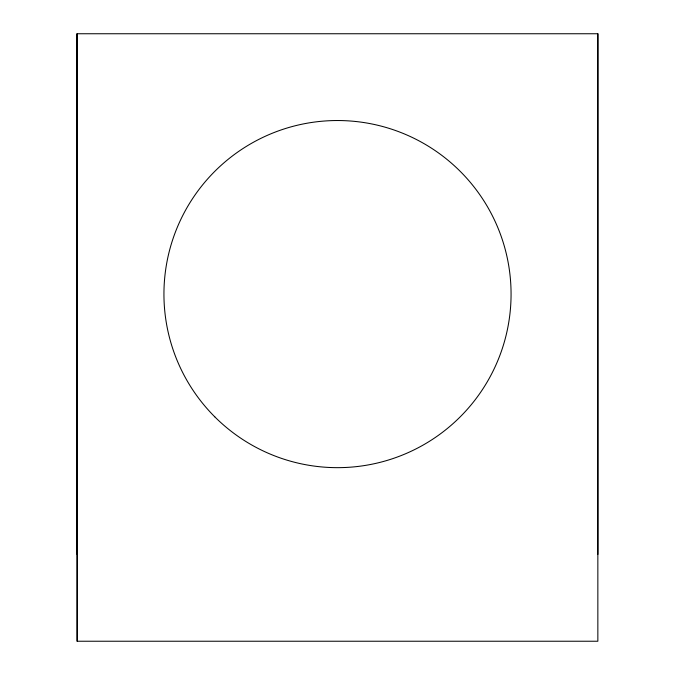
<?xml version="1.0" encoding="UTF-8"?>
<svg xmlns="http://www.w3.org/2000/svg" width="675" height="675" viewBox="0 0 675 675"><rect width="100%" height="100%" fill="white"/><g stroke="black" fill="none" stroke-linecap="round" stroke-linejoin="round"><path stroke-width="1.01" d="M77.153 554.453L77.153 33.75L77.153 641.233M597.847 554.453L597.856 33.75L77.153 33.75L77.153 641.233L597.856 641.233L597.847 33.75M214.777 416.829A173.568 173.568 0 0 0 505.153 339.019A173.568 173.568 0 0 0 292.579 126.444A173.568 173.568 0 0 0 214.777 416.829"/></g></svg>
